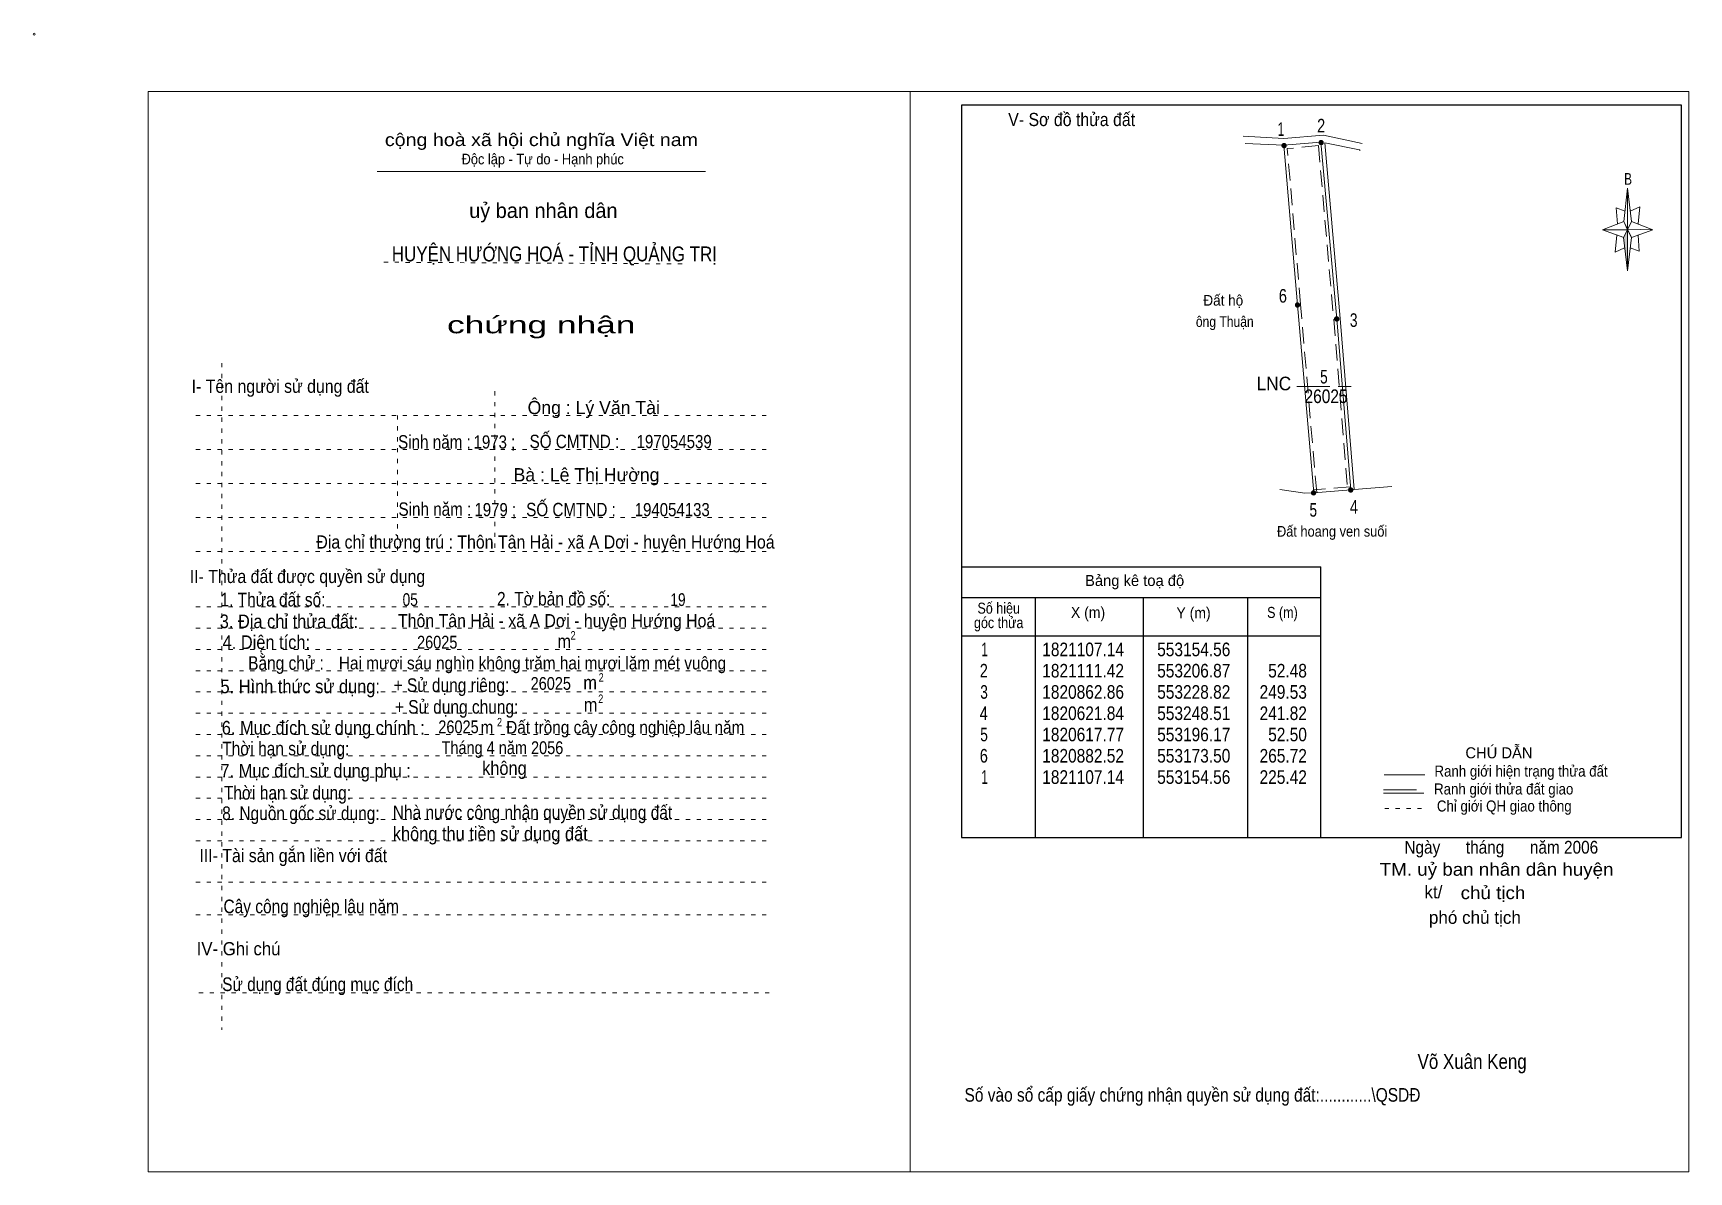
# Model space of a CAD drawing. Header units: centimetres. Extents: x -1.6 to 37.4, y -1.3 to 25.5.
import ezdxf
from ezdxf.enums import TextEntityAlignment as Align

# ---------------------------------------------------------------- set-up
doc = ezdxf.new("R2010")
doc.units = ezdxf.units.CM
doc.header["$LTSCALE"] = 0.13
for name, pattern in [('DOTTED', [1.5, 0.3, -1.2]), ('LONG_DASHED', [7.5, 6, -1.5]), ('MEDIUM_DASHED', [4.5, 3, -1.5])]:
    doc.linetypes.add(name, pattern=pattern)
for name, color, linetype, lineweight in [('1', 7, 'DOTTED', 13), ('10', 7, 'Continuous', 13), ('2', 7, 'Continuous', 25), ('22', 7, 'Continuous', 13), ('3', 7, 'Continuous', 13), ('30', 7, 'Continuous', 13), ('32', 7, 'LONG_DASHED', 13), ('33', 7, 'LONG_DASHED', 13), ('35', 7, 'Continuous', 13)]:
    doc.layers.add(name, color=color, linetype=linetype, lineweight=lineweight)

msp = doc.modelspace()

# ---------------------------------------------------------------- hatches: boundary and pattern name
at = {"layer": '30'}
msp.add_hatch(color=256, dxfattribs=at).paths.add_polyline_path([(35.91, 20.87), (35.91, 19.91), (35.81, 20.69)])
at = {"layer": '32'}
for points in [[(28.7552, 22.9225, 1), (28.6552, 22.9225, 1)], [(27.8827, 22.8511, 1), (27.7827, 22.8511, 1)], [(28.1986, 19.1047, 1), (28.0986, 19.1047, 1)], [(29.1213, 18.7768, 1), (29.0213, 18.7768, 1)], [(29.4497, 14.7569, 1), (29.3497, 14.7569, 1)], [(28.5767, 14.689, 1), (28.4767, 14.689, 1)]]:
    msp.add_hatch(color=256, dxfattribs=at).paths.add_polyline_path(points)

# ---------------------------------------------------------------- linework, layer by layer
at = {"layer": '1', "linetype": 'Continuous'}
msp.add_line((6.51, 22.24), (14.23, 22.24), dxfattribs=at)
at = {"layer": '1'}
for p, q in [((6.67, 20.11), (13.82, 20.07)), ((2.86, 17.74), (2.86, 2.07)), ((9.28, 17.08), (9.28, 13.31)), ((2.25, 16.51), (15.75, 16.51)), ((6.99, 16.51), (6.99, 13.31)), ((2.25, 15.71), (15.75, 15.71)), ((2.25, 14.91), (15.75, 14.91)), ((2.25, 14.11), (15.75, 14.11)), ((2.25, 13.31), (15.75, 13.31)), ((2.25, 12.01), (15.75, 12.01)), ((2.25, 11.51), (15.75, 11.51)), ((2.25, 11.01), (15.75, 11.01)), ((2.25, 10.51), (15.75, 10.51)), ((2.25, 10.01), (15.75, 10.01)), ((2.25, 9.51), (15.75, 9.51)), ((2.25, 9.01), (15.75, 9.01)), ((2.25, 8.51), (15.75, 8.51)), ((2.25, 8.01), (15.75, 8.01)), ((2.25, 7.51), (15.75, 7.51)), ((2.25, 7.01), (15.75, 7.01)), ((2.25, 6.51), (15.75, 6.51)), ((2.25, 5.54), (15.75, 5.54)), ((2.25, 4.77), (15.75, 4.77)), ((2.32, 2.94), (15.82, 2.94))]:
    msp.add_line(p, q, dxfattribs=at)
at = {"layer": '10'}
for p, q in [((27.83, 23.02), (26.87, 23.07)), ((27.83, 23.02), (28.76, 23.1)), ((29.67, 22.9), (28.76, 23.1)), ((27.83, 22.86), (26.92, 22.9)), ((28.15, 19.11), (27.83, 22.86)), ((29.48, 14.77), (29.15, 18.79)), ((29.48, 14.77), (30.37, 14.84))]:
    msp.add_line(p, q, dxfattribs=at)
at = {"layer": '10', "linetype": 'MEDIUM_DASHED'}
for p, q in [((28.64, 22.85), (27.91, 22.78)), ((29.39, 14.83), (28.52, 14.76))]:
    msp.add_line(p, q, dxfattribs=at)
at = {"layer": '10'}
for points in [[(27.83, 22.86), (28.7, 22.93), (29.07, 18.78), (29.4, 14.76), (28.53, 14.69), (28.15, 19.11)], [(29.62, 22.74), (29.61, 22.75), (28.79, 22.92), (29.15, 18.79)], [(28.53, 14.69), (28.32, 14.68), (27.73, 14.77)]]:
    msp.add_lwpolyline(points, dxfattribs=at)
at = {"layer": '10', "linetype": 'MEDIUM_DASHED'}
for points in [[(28.6, 14.7), (28.22, 19.12), (27.91, 22.78)], [(28.64, 22.85), (29, 18.77), (29.33, 14.75)]]:
    msp.add_lwpolyline(points, dxfattribs=at)
at = {"layer": '10'}
msp.add_circle((-1.55, 25.47), 0.025, dxfattribs=at)
at = {"layer": '2'}
for p, q in [((20.25, 12.95), (28.7, 12.95)), ((28.7, 6.59), (28.7, 12.95)), ((20.25, 12.23), (28.7, 12.23)), ((21.99, 6.59), (21.99, 12.23)), ((24.53, 10.89), (24.53, 12.23)), ((26.97, 12.23), (26.97, 6.59)), ((20.25, 11.33), (28.7, 11.33))]:
    msp.add_line(p, q, dxfattribs=at)
msp.add_lwpolyline([(37.18, 23.8), (20.25, 23.8), (20.25, 6.59), (37.18, 6.59)], close=True, dxfattribs=at)
msp.add_lwpolyline([(24.53, 6.59), (24.53, 10.39), (24.53, 10.89)], dxfattribs=at)
at = {"layer": '22'}
msp.add_line((29.4, 14.76), (29.48, 14.77), dxfattribs=at)
at = {"layer": '3'}
msp.add_line((19.04, 24.12), (19.04, -1.27), dxfattribs=at)
for points in [[(19.04, 24.12), (1.13, 24.12), (1.13, -1.27), (19.04, -1.27)], [(19.04, -1.27), (37.35, -1.27), (37.35, 24.12), (19.04, 24.12)]]:
    msp.add_lwpolyline(points, dxfattribs=at)
at = {"layer": '30'}
for p, q in [((35.82, 21.07), (35.91, 21.85)), ((36, 21.07), (36.5, 20.87)), ((35.82, 20.69), (35.32, 20.87)), ((36, 20.69), (35.91, 19.91)), ((36.16, 20.75), (36.18, 20.37)), ((36.18, 20.37), (35.97, 20.45))]:
    msp.add_line(p, q, dxfattribs=at)
for points in [[(35.91, 21.85), (36, 21.07), (35.91, 20.87)], [(35.91, 20.87), (35.32, 20.87), (35.82, 21.07), (36, 20.69), (36.5, 20.87), (35.91, 20.89)], [(35.91, 20.87), (35.91, 19.91), (35.81, 20.69)]]:
    msp.add_lwpolyline(points, close=True, dxfattribs=at)
for points in [[(35.97, 21.31), (36.2, 21.41), (36.16, 21.01)], [(35.91, 20.87), (35.82, 21.07), (35.32, 20.87)], [(35.85, 21.31), (35.64, 21.39), (35.67, 21.01)], [(35.66, 20.75), (35.62, 20.35), (35.84, 20.45)], [(35.91, 20.87), (36, 20.69), (36.5, 20.87)]]:
    msp.add_lwpolyline(points, dxfattribs=at)
at = {"layer": '32'}
for centre in [(28.7052, 22.9225), (27.8327, 22.8511), (28.1486, 19.1047), (29.0713, 18.7768), (29.3997, 14.7569), (28.5267, 14.689)]:
    msp.add_circle(centre, 0.05, dxfattribs=at)
at = {"layer": '33'}
msp.add_line((28.13, 17.19), (29.41, 17.19), dxfattribs=at)
at = {"layer": '35'}
for p, q in [((30.19, 8.06), (31.14, 8.06)), ((30.17, 7.63), (31.12, 7.63))]:
    msp.add_line(p, q, dxfattribs=at)
at = {"layer": '35', "linetype": 'LONG_DASHED'}
msp.add_line((30.17, 7.71), (31.12, 7.71), dxfattribs=at)
at = {"layer": '35', "linetype": 'DOTTED'}
msp.add_line((30.2, 7.27), (31.19, 7.27), dxfattribs=at)

# ---------------------------------------------------------------- texts
at = {"layer": '1'}
for s, height, width, p in [('V- Sơ đồ thửa đất', 0.31, 0.9, (22.84, 23.31)), ('cộng hoà xã hội chủ nghĩa Việt nam', 0.3, 1.15, (10.375, 22.84)), ('Độc lập - Tự do - Hạnh phúc', 0.25, 0.9, (10.405, 22.41)), ('chứng nhận', 0.4, 1.55, (10.37, 18.44)), ('I- Tên người sử dụng đất', 0.31, 0.9, (4.235, 17.04)), ('II- Thửa đất được quyền sử dụng', 0.31, 0.9, (4.875, 12.57)), ('III- Tài sản gắn liền với đất', 0.31, 0.9, (4.54, 6.01)), ('IV- Ghi chú', 0.31, 0.95, (3.255, 3.82))]:
    msp.add_text(s, height=height, dxfattribs=dict(at, width=width)).set_placement(p, align=Align.CENTER)
msp.add_text('uỷ ban nhân dân', height=0.35, dxfattribs=at).set_placement((10.42, 21.15), align=Align.CENTER)
at = {"layer": '10'}
for s, width, p in [('  Đất hộ', 0.95, (25.76, 19.09)), ('ông Thuận', 0.85, (25.76, 18.59))]:
    msp.add_text(s, height=0.25, dxfattribs=dict(at, width=width)).set_placement(p)
for s, height, p in [('Ông : Lý Văn Tài', 0.31, (11.605, 16.54)), ('Bà : Lê Thị Hường', 0.31, (11.435, 14.96)), ('kt/ ', 0.3, (31.4, 5.16)), ('phó chủ tịch ', 0.3, (32.375, 4.56))]:
    msp.add_text(s, height=height, dxfattribs=at).set_placement(p, align=Align.CENTER)
for s, height, width, p in [('Sinh năm :', 0.3149, 0.85, (7.86, 15.73)), ('1973 ;', 0.31, 0.85, (9.27, 15.73)), ('SỐ CMTND :', 0.3149, 0.85, (11.15, 15.74)), ('197054539', 0.31, 0.85, (13.495, 15.74)), ('Sinh năm :', 0.3149, 0.85, (7.87, 14.15)), ('1979 ;', 0.31, 0.85, (9.29, 14.14)), ('SỐ CMTND :', 0.3149, 0.85, (11.07, 14.14)), ('194054133', 0.31, 0.85, (13.45, 14.14)), ('Địa chỉ thường trú : Thôn Tân Hải - xã A Dơi - huyện Hướng Hoá', 0.31, 0.9, (10.47, 13.38)), ('Đất hoang ven suối ', 0.25, 0.9, (29.005, 13.66)), ('05', 0.3, 0.8, (7.29, 12.03)), ('19', 0.3, 0.8, (13.585, 12.03)), (' Thôn Tân Hải - xã A Dơi - huyện Hướng Hoá', 0.31, 0.9, (10.68, 11.53)), ('26025', 0.3, 0.85, (7.925, 11.03)), ('Hai mươi sáu nghìn không trăm hai mươi lăm mét vuông ', 0.3, 0.9, (10.215, 10.54)), ('26025', 0.3, 0.85, (10.595, 10.06)), ('26025', 0.3, 0.85, (8.425, 9.04)), ('m   Đất trồng cây công nghiệp lâu năm ', 0.3, 0.9, (12.095, 9.03)), ('Tháng 4 năm 2056 ', 0.3, 0.85, (9.505, 8.55)), ('Ngày      tháng      năm 2006', 0.3, 0.9, (32.94, 6.21)), ('TM. uỷ ban nhân dân huyện', 0.3, 1.1, (32.83, 5.69)), ('chủ tịch', 0.3, 1.1, (32.745, 5.14)), ('Võ Xuân Keng ', 0.35, 0.85, (32.31, 1.15))]:
    msp.add_text(s, height=height, dxfattribs=dict(at, width=width)).set_placement(p, align=Align.CENTER)
at = {"layer": '2'}
for s, height, width, p in [('HUYỆN HƯỚNG HOÁ - TỈNH QUẢNG TRỊ', 0.35, 0.85, (10.68, 20.13)), ('Số hiệu', 0.2591, 0.85, (21.125, 11.85)), ('3. Địa chỉ thửa đất:', 0.32, 0.9, (4.44, 11.51)), ('góc thửa', 0.2591, 0.85, (21.125, 11.51)), ('X (m)', 0.2591, 0.95, (23.225, 11.75)), ('Y (m)', 0.2591, 0.95, (25.705, 11.74)), ('S (m)', 0.2591, 0.85, (27.795, 11.75)), ('Số vào sổ cấp giấy chứng nhận quyền sử dụng đất:............\\QSDĐ', 0.32, 0.85, (25.68, 0.38))]:
    msp.add_text(s, height=height, dxfattribs=dict(at, width=width)).set_placement(p, align=Align.CENTER)
msp.add_text('Bảng kê toạ độ', height=0.2591, dxfattribs=at).set_placement((24.32, 12.5), align=Align.CENTER)
for s, height, width, p in [('1. Thửa đất số:', 0.32, 0.85, (2.83, 12.02)), ('2. Tờ bản đồ số:', 0.32, 0.85, (9.33, 12.04)), ('4. Diện tích:', 0.32, 0.9, (2.88, 11.02)), ('m', 0.32, 0.9, (10.75, 11.04)), ('2', 0.2, 0.8, (11.06, 11.24)), ('Bằng chử :', 0.32, 0.85, (3.48, 10.53)), ('5. Hình thức sử dụng:', 0.32, 0.9, (2.83, 9.98)), ('+ Sử dụng riêng:', 0.32, 0.85, (6.9, 10.01)), ('m', 0.32, 0.9, (11.36, 10.07)), ('2', 0.2, 0.8, (11.72, 10.25)), ('+ Sử dụng chung:', 0.32, 0.85, (6.93, 9.5)), ('m', 0.32, 0.9, (11.37, 9.55)), ('2', 0.2, 0.8, (11.71, 9.75)), ('6. Mục đích sử dụng chính : ', 0.32, 0.9, (2.86, 9.01)), ('2', 0.2, 0.8, (9.33, 9.2)), ('Thời hạn sử dụng: ', 0.32, 0.85, (2.87, 8.52)), ('7. Mục đích sử dụng phụ : ', 0.32, 0.9, (2.83, 8)), ('không', 0.32, 0.9, (8.98, 8.06)), ('Thời hạn sử dụng: ', 0.32, 0.85, (2.91, 7.48)), ('8. Nguồn gốc sử dụng: ', 0.32, 0.85, (2.87, 7)), ('Nhà nước công nhận quyền sử dụng đất  ', 0.32, 0.85, (6.88, 7.02)), ('không thu tiền sử dụng đất', 0.32, 0.9, (6.88, 6.52)), ('Cây công nghiệp lâu năm', 0.32, 0.85, (2.9, 4.81)), ('Sử dụng đất đúng mục đích', 0.32, 0.85, (2.87, 2.98))]:
    msp.add_text(s, height=height, dxfattribs=dict(at, width=width)).set_placement(p)
at = {"layer": '30', "width": 0.75}
msp.add_text('B', height=0.2756, dxfattribs=at).set_placement((35.92, 21.93), align=Align.CENTER)
at = {"layer": '30'}
for s, width, p in [('1', 0.65, (20.87, 10.85)), ('1821107.14', 0.85, (24.07, 10.85)), ('553154.56', 0.85, (26.57, 10.85)), ('553154.56', 0.85, (26.57, 10.85)), ('2', 0.8, (20.87, 10.35)), ('1821111.42', 0.85, (24.07, 10.35)), ('553206.87', 0.85, (26.57, 10.35)), ('52.48', 0.85, (28.37, 10.35)), ('3', 0.75, (20.87, 9.85)), ('1820862.86', 0.85, (24.07, 9.85)), ('553228.82', 0.85, (26.57, 9.85)), ('249.53', 0.85, (28.37, 9.85)), ('4', 0.8, (20.87, 9.35)), ('1820621.84', 0.85, (24.07, 9.35)), ('553248.51', 0.85, (26.57, 9.35)), ('241.82', 0.85, (28.37, 9.35)), ('5', 0.75, (20.87, 8.85)), ('1820617.77', 0.85, (24.07, 8.85)), ('553196.17', 0.85, (26.57, 8.85)), ('52.50', 0.85, (28.37, 8.85)), ('6', 0.8, (20.87, 8.35)), ('1820882.52', 0.85, (24.07, 8.35)), ('553173.50', 0.85, (26.57, 8.35)), ('265.72', 0.85, (28.37, 8.35)), ('1821107.14', 0.85, (24.07, 7.85)), ('553154.56', 0.85, (26.57, 7.85)), ('225.42', 0.85, (28.37, 7.85)), ('1', 0.65, (20.87, 7.85))]:
    msp.add_text(s, height=0.32, dxfattribs=dict(at, width=width)).set_placement(p, align=Align.RIGHT)
at = {"layer": '32'}
for s, width, p in [('1', 0.65, (27.76, 23.08)), ('2', 0.8, (28.705, 23.16)), ('6', 0.8, (27.805, 19.16)), ('3', 0.75, (29.47, 18.59)), ('5', 0.75, (28.52, 14.13)), ('4', 0.8, (29.475, 14.2))]:
    msp.add_text(s, height=0.32, dxfattribs=dict(at, width=width)).set_placement(p, align=Align.CENTER)
at = {"layer": '33'}
for s, width, p in [('5', 0.75, (28.77, 17.26)), ('26025', 0.85, (28.82, 16.8))]:
    msp.add_text(s, height=0.32, dxfattribs=dict(at, width=width)).set_placement(p, align=Align.CENTER)
at = {"layer": '33', "width": 0.95}
msp.add_text('LNC', height=0.32, dxfattribs=at).set_placement((28, 17.1), align=Align.RIGHT)
at = {"layer": '35'}
msp.add_text('CHÚ DẪN', height=0.2591, dxfattribs=at).set_placement((32.885, 8.45), align=Align.CENTER)
at = {"layer": '35', "width": 0.9}
for s, p in [('Ranh giới hiện trạng thửa đất', (33.405, 8.02)), ('Ranh giới thửa đất giao ', (33.04, 7.6)), ('Chỉ giới QH giao thông', (33.01, 7.2))]:
    msp.add_text(s, height=0.2591, dxfattribs=at).set_placement(p, align=Align.CENTER)

doc.saveas('drawing.dxf')
